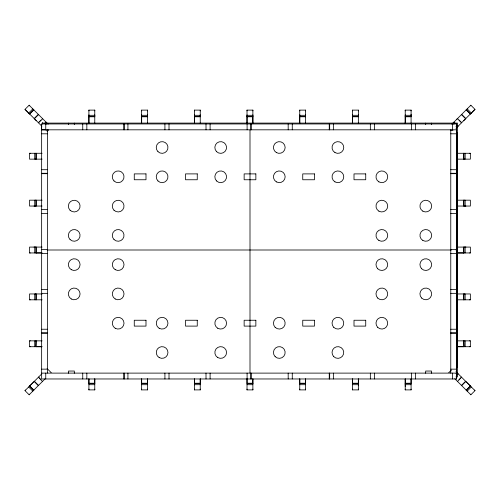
<?xml version="1.0" encoding="UTF-8"?>
<svg xmlns="http://www.w3.org/2000/svg" width="500" height="500" viewBox="0 0 500 500"><rect width="100%" height="100%" fill="white"/><g stroke="black" fill="none" stroke-linecap="round" stroke-linejoin="round"><path stroke-width="0.75" d="M42.094 252.944L29.537 252.944L29.537 247.087L42.094 247.087M30.306 153.281L29.537 153.281L29.537 159.144L42.094 159.144M34.737 252.944L34.737 247.087M34.737 206.044L34.737 200.181M34.737 159.144L34.737 153.281M35.975 252.944L35.975 247.087M35.975 206.044L35.975 200.188M35.975 159.144L35.975 153.281M41.819 252.944L36.2 252.944L36.2 247.087L33.994 247.087M41.644 209.613L47.5 209.613M41.644 169.7L47.5 169.7M41.644 289.381L47.5 289.381M41.644 249.469L47.5 249.469M45.75 123.956L45.75 129.819L41.644 129.819L41.644 123.956L456.631 123.956L456.631 378.969L41.644 378.969L41.644 123.956M41.644 369.15L47.5 369.15M41.644 329.237L47.5 329.237M42.506 124.05L42.506 122.494M88.912 110.881L88.912 110.113L94.769 110.113L94.769 123.4M94.769 378.812L94.769 389.894L88.912 389.894L88.912 378.812M88.912 123.094L88.912 114.875M88.912 383.544L88.912 379.019M94.769 110.881L94.769 110.113M94.769 383.656L94.769 379.019M147.506 378.812L147.506 389.894L141.65 389.894L141.65 378.812M141.65 123.094L141.65 114.875M141.65 110.881L141.65 110.113L147.506 110.113L147.506 123.4M141.65 383.656L141.65 379.019M147.506 110.881L147.506 110.113M147.506 384.588L147.506 379.019M200.244 378.812L200.244 389.894L194.387 389.894L194.387 378.812M194.387 123.094L194.387 114.875M194.381 110.881L194.387 110.113L200.244 110.113L200.244 123.4M194.387 384.844L194.387 379.019M200.244 110.881L200.244 110.113M247.019 123.094L247.019 114.875M247.019 110.881L247.019 110.113L252.875 110.113L252.875 123.4M252.875 378.812L252.875 389.894L247.019 389.894L247.019 378.812M250 130.087L250 373.019M252.875 110.881L252.875 110.113M252.875 383.544L252.875 379.019M305.613 378.812L305.613 389.894L299.75 389.894L299.756 378.812M299.756 123.094L299.756 114.875M299.75 110.881L299.75 110.113L305.613 110.113L305.613 123.4M299.756 383.544L299.756 379.019M305.613 110.881L305.613 110.113M305.613 383.794L305.613 379.019M358.35 378.812L358.35 389.894L352.488 389.894L352.488 378.812M352.488 123.094L352.488 114.875M352.488 110.881L352.488 110.113L358.35 110.113L358.35 123.4M352.488 383.794L352.488 379.019M358.35 110.881L358.35 110.113M358.35 385.775L358.35 379.019M411.087 378.812L411.087 389.894L405.225 389.894L405.225 378.812M405.225 123.094L405.225 114.875M405.225 110.881L405.225 110.113L411.087 110.113L411.087 123.4M405.225 386.519L405.225 379.019M411.087 110.881L411.087 110.113M450.769 209.613L456.631 209.613M450.769 169.7L456.631 169.7M450.769 329.237L456.631 329.237M450.769 289.381L456.631 289.381M450.769 249.469L456.631 249.469M450.769 369.15L456.631 369.15M457.375 357.069L457.375 355.956M457.375 353.256L457.375 351.225M457.375 334.319L457.375 323.35M457.375 310.169L457.375 309.056M457.375 306.35L457.375 304.325M457.375 287.419L457.375 276.45M457.375 263.3L457.375 262.188M457.375 259.481L457.375 257.456M457.375 247.087L457.375 252.944L464.006 252.944M457.375 240.55L457.375 229.581M457.375 216.394L457.375 215.287M457.375 212.581L457.375 210.556M457.375 206.044L457.375 200.188M457.375 193.644L457.375 182.675M457.375 169.494L457.375 168.388M457.375 165.681L457.375 163.656M457.375 159.144L457.375 153.281M457.375 146.744L457.375 135.775M455.962 376.887L457.494 376.906L457.494 123.094L42.506 123.094M464.006 346.712L463.694 340.856L464.119 340.856M463.919 346.712L463.919 340.856M463.919 299.812L463.919 293.956M465.156 346.712L465.156 340.856M465.156 299.812L465.156 293.956M469.588 346.719L470.356 346.719L470.356 340.856L457.062 340.856M469.588 299.812L470.356 299.812L470.356 293.956L457.062 293.956M41.869 126.219L25 109.356L29.144 105.213L48.131 124.2M28.675 113.031L32.819 108.888M29.55 113.9L33.694 109.763M34.181 118.531L38.325 114.388M38.537 114.606L34.4 118.75L36.35 120.7M42.681 118.75L38.363 122.713M38.406 122.756L40.994 120.169M45.006 123.138L46.037 122.106M45.325 123.462L46.363 122.425M46.062 124.2L47.1 123.162M47.1 131.45L48.65 129.894M45.194 378.744L29.144 394.787L25 390.644L25.544 390.1M29.312 386.331L34.181 381.469L38.325 385.613M42.462 381.469L38.537 377.106M25 390.644L41.869 373.781M29.144 394.787L29.688 394.244M33.212 390.725L33.856 390.081L29.712 385.938M457.494 118.569L461.637 122.713M466.544 109.525L466.144 109.919L470.288 114.062L475 109.356L470.856 105.213L451.869 124.2M453.963 122.106L454.994 123.138M456.712 119.356L457.537 118.531M470.312 105.756L470.856 105.213M463.65 120.7L465.6 118.75L461.463 114.606M456.012 128.344L457.044 127.306L456.012 126.269M457.312 127.037L475 109.356M448.756 372.694L451.35 370.106M456.012 373.731L457.044 372.694L456.012 371.656M457.1 374.819L458.131 373.781M459.006 379.831L461.594 377.244M457.537 381.469L461.463 377.106M461.463 385.394L465.6 381.25M461.675 385.613L465.819 381.469L470.688 386.331M470.288 385.938L466.144 390.081L466.788 390.725M466.306 390.238L470.45 386.1M467.181 391.112L471.325 386.969M454.806 378.744L470.856 394.787L475 390.644L474.456 390.1M82.731 123.956L82.762 129.819M123.819 123.956L123.85 129.819M164.906 123.956L164.938 129.819M205.994 123.956L206.025 129.819M247.081 123.956L247.113 129.819M288.169 123.956L288.2 129.819M329.256 123.956L329.256 129.819M370.344 123.956L370.344 129.819M411.431 123.956L411.431 129.819M452.519 123.956L452.519 129.819M82.731 373.113L82.762 378.969M123.819 373.113L123.85 378.969M164.906 373.113L164.938 378.969M205.994 373.113L206.025 378.969M247.081 373.113L247.113 378.969M288.169 373.113L288.2 378.969M329.256 373.113L329.256 378.969M370.344 373.113L370.344 378.969M411.431 373.113L411.431 378.969M452.519 378.969L452.519 373.113M88.912 115.312L94.769 115.312M141.65 115.312L147.506 115.312M194.387 115.312L200.244 115.312M247.019 115.312L252.875 115.312M299.756 115.312L305.613 115.312M352.488 115.312L358.35 115.312M405.225 115.312L411.087 115.312M88.912 116.55L94.769 116.544M141.65 116.55L147.506 116.544M194.387 116.55L200.244 116.544M247.019 116.55L252.875 116.544M299.756 116.55L305.613 116.544M352.488 116.55L358.35 116.544M405.225 116.55L411.087 116.544M88.912 116.775L94.769 116.775L94.769 114.875M141.65 116.775L147.506 116.775L147.506 114.875M194.387 116.775L200.244 116.775L200.244 114.875M247.019 116.775L252.875 116.775L252.875 123.094M299.756 116.775L305.613 116.775L305.613 114.875M352.494 116.775L358.35 116.775L358.35 114.875M405.225 116.775L411.087 116.775L411.087 114.231M41.644 129.819L456.631 129.819M46.037 130.213L47.5 130.213M450.769 130.213L452.969 130.213M41.644 133.806L47.5 133.806M450.769 133.806L456.631 133.806M469.588 153.281L470.356 153.281L470.356 159.144L457.062 159.144M29.537 153.281L42.094 153.281M457.062 153.281L470.356 153.281M35.775 153.281L36.2 153.281L36.2 159.144L35.294 159.144M464.119 153.281L463.694 153.281L463.694 159.144L464.6 159.144M41.644 173.287L47.5 173.287M450.769 173.287L456.631 173.287M41.644 173.688L47.5 173.688M450.769 173.688L456.631 173.688M42.094 200.181L29.537 200.181L29.537 206.044L42.094 206.044M457.062 200.188L470.356 200.181L470.356 206.044L457.062 206.044M35.294 200.188L36.2 200.188L36.2 206.044L33.994 206.044M464.6 200.188L463.694 200.188L463.694 206.044L465.9 206.044M41.644 213.575L47.5 213.575M450.769 213.575L456.631 213.575M457.062 247.087L470.356 247.087L470.356 252.944L457.062 252.944M465.9 247.087L463.694 247.087L463.694 252.944M47.144 250L451.306 250M455.95 250L457.494 250M29.537 252.944L30.306 252.944M469.588 252.944L470.356 252.944M41.644 253.456L47.5 253.456M450.769 253.456L456.631 253.456M41.644 293.344L47.5 293.344M450.769 293.344L456.631 293.344M35.294 293.956L36.2 293.956L36.2 299.812L35.775 299.812M464.6 293.956L463.694 293.956L463.694 299.812L464.119 299.812M42.094 293.956L29.537 293.956L29.537 299.812L30.306 299.812M29.537 299.812L42.094 299.812M457.062 299.812L470.356 299.812M41.644 332.825L47.5 332.825M450.769 332.825L456.631 332.825M41.644 333.225L47.5 333.225M450.769 333.225L456.631 333.225M35.775 340.856L36.2 340.856L35.888 346.712M30.306 346.719L29.537 346.719L29.537 340.856L42.094 340.856M29.537 340.856L30.306 340.856M469.588 340.856L470.356 340.856M29.537 346.719L42.094 346.712M457.062 346.712L470.356 346.719M36.2 346.712L41.819 346.712M457.375 346.712L463.694 346.712M41.644 373.113L456.631 373.113M88.912 383.231L94.769 383.231M141.65 383.231L147.506 383.231M194.387 383.231L200.244 383.231L200.244 379.019M252.875 383.231L247.019 383.231L247.019 379.019M299.756 383.231L305.613 383.231M352.494 383.231L358.35 383.231M405.225 383.231L411.087 383.231L411.087 379.019M88.912 383.456L94.769 383.456M141.65 383.456L147.506 383.456M194.387 383.456L200.244 383.456M247.019 383.456L252.875 383.456M299.756 383.456L305.613 383.456M352.488 383.456L358.35 383.456M405.225 383.456L411.087 383.456M88.912 384.694L94.769 384.694M141.65 384.694L147.506 384.694M194.387 384.694L200.244 384.694M247.019 384.694L252.875 384.694M299.756 384.694L305.613 384.694M352.488 384.694L358.35 384.694M405.225 384.694L411.087 384.694M35.888 252.944L36.2 252.944M467.181 108.888L471.325 113.031M466.306 109.763L470.45 113.9M461.675 114.388L465.819 118.531M459.006 120.169L461.594 122.756M457.1 125.181L458.131 126.219M453.638 122.425L454.675 123.462M452.9 123.162L453.938 124.2M457.312 372.962L475 390.644M470.312 394.244L470.856 394.787M33.456 109.525L33.856 109.919L29.712 114.062L25 109.356M29.144 105.213L29.688 105.756M47.1 368.55L51.244 372.694M38.406 377.244L40.994 379.831M34.4 381.25L38.537 385.394M29.55 386.1L33.694 390.238M28.675 386.969L32.819 391.112M252.875 114.875L252.875 116.775M465.156 153.281L465.156 159.144M465.156 200.181L465.156 206.044M465.156 247.087L465.156 252.944M463.919 153.281L463.919 159.144M463.919 200.188L463.919 206.044M463.919 247.087L463.919 252.944M457.375 132.838L457.375 179.581M457.375 179.737L457.375 226.481M457.375 226.637L457.375 273.381M457.375 273.506L457.375 320.25M457.375 320.406L457.375 367.15M456.631 123.956L456.631 378.969M450.769 129.819L450.769 373.113M431.525 123.094L431.525 124.556M431.525 373.25L431.525 371.037L425.662 371.056L425.662 373.25M425.662 123.094L425.662 124.556M415.544 123.956L415.544 129.819M415.544 373.113L415.544 378.969M411.087 389.125L411.087 389.894M405.225 110.113L405.225 123.4M405.225 389.125L405.225 389.894M374.45 123.956L374.45 129.819M374.45 373.113L374.45 378.969M358.35 389.125L358.35 389.894M352.488 110.113L352.488 123.4M352.488 389.125L352.488 389.894M333.363 123.956L333.363 129.819M333.363 373.113L333.363 378.969M329.669 123.956L329.669 129.819M329.669 373.113L329.669 378.969M305.613 389.125L305.613 389.894M299.75 110.113L299.756 123.4M299.75 389.125L299.75 389.894M292.275 123.956L292.275 129.819M292.275 373.113L292.275 378.969M252.875 389.125L252.875 389.894M251.188 123.956L251.188 129.819M251.188 373.113L251.188 378.969M250.781 123.956L250.781 129.819M250.781 373.113L250.781 378.969M247.019 110.113L247.019 123.4M247.019 389.125L247.019 389.894M210.1 123.956L210.1 129.819M210.1 373.113L210.1 378.969M200.244 389.125L200.244 389.894M194.387 110.113L194.387 123.4M194.381 389.125L194.387 389.894M169.013 123.956L169.013 129.819M169.013 373.113L169.013 378.969M147.506 389.125L147.506 389.894M141.65 110.113L141.65 123.4M141.65 389.125L141.65 389.894M127.925 123.956L127.925 129.819M127.925 373.113L127.925 378.969M124.225 123.956L124.225 129.819M124.225 373.113L124.225 378.969M94.769 389.125L94.769 389.894M88.912 110.113L88.912 123.4M88.912 389.125L88.912 389.894M86.838 123.956L86.838 129.819M86.838 373.113L86.838 378.969M74.325 123.094L74.325 124.556M74.325 373.25L74.325 371.037L68.463 371.056L68.463 373.25M68.463 123.094L68.463 124.556M47.5 129.819L47.5 373.113M45.75 373.113L45.75 378.969M35.975 293.956L35.975 299.812M35.975 340.856L35.975 346.712M34.737 293.956L34.737 299.812M34.737 340.856L34.737 346.712M145.994 173.894L134.269 173.894L134.269 179.75L145.994 179.75L145.994 173.894M197.262 173.894L185.544 173.894L185.544 179.756L197.262 179.756L197.262 173.894M255.856 173.894L244.144 173.894L244.144 179.756L255.856 179.756L255.856 173.894M314.456 173.894L302.738 173.894L302.738 179.756L314.456 179.756L314.456 173.894M365.731 173.894L354.006 173.894L354.006 179.75L365.731 179.75L365.731 173.894M145.994 320.25L134.269 320.25L134.269 326.106L145.994 326.106L145.994 320.25M197.262 320.25L185.544 320.25L185.544 326.106L197.262 326.106L197.262 320.25M255.856 320.25L244.144 320.25L244.144 326.106L255.856 326.106L255.856 320.25M314.456 320.25L302.738 320.25L302.738 326.106L314.456 326.106L314.456 320.25M365.731 320.25L354.006 320.25L354.006 326.106L365.731 326.106L365.731 320.25M70.069 210.238A5.863 5.863 0 0 0 79.869 207.613A5.863 5.863 0 0 0 72.694 200.438A5.863 5.863 0 0 0 70.069 210.238M216.556 180.944A5.863 5.863 0 0 0 226.363 178.312A5.863 5.863 0 0 0 219.188 171.137A5.863 5.863 0 0 0 216.556 180.944M216.556 151.644A5.863 5.863 0 0 0 226.363 149.019A5.863 5.863 0 0 0 219.188 141.838A5.863 5.863 0 0 0 216.556 151.644M157.963 180.944A5.863 5.863 0 0 0 167.763 178.312A5.863 5.863 0 0 0 160.588 171.137A5.863 5.863 0 0 0 157.963 180.944M70.069 239.537A5.863 5.863 0 0 0 79.869 236.912A5.863 5.863 0 0 0 72.694 229.737A5.863 5.863 0 0 0 70.069 239.537M114.012 239.537A5.863 5.863 0 0 0 123.819 236.912A5.863 5.863 0 0 0 116.644 229.737A5.863 5.863 0 0 0 114.012 239.537M114.012 180.944A5.863 5.863 0 0 0 123.819 178.312A5.863 5.863 0 0 0 116.644 171.137A5.863 5.863 0 0 0 114.012 180.944M114.012 210.238A5.863 5.863 0 0 0 123.819 207.613A5.863 5.863 0 0 0 116.644 200.438A5.863 5.863 0 0 0 114.012 210.238M157.963 151.644A5.863 5.863 0 0 0 167.763 149.019A5.863 5.863 0 0 0 160.588 141.838A5.863 5.863 0 0 0 157.963 151.644M71.281 298.981A5.863 5.863 0 0 0 80.069 293.906A5.863 5.863 0 0 0 71.281 288.831A5.863 5.863 0 0 0 71.281 298.981M217.775 328.275A5.863 5.863 0 0 0 226.562 323.2A5.863 5.863 0 0 0 217.775 318.125A5.863 5.863 0 0 0 217.775 328.275M217.775 357.575A5.863 5.863 0 0 0 226.562 352.5A5.863 5.863 0 0 0 217.775 347.425A5.863 5.863 0 0 0 217.775 357.575M159.175 328.275A5.863 5.863 0 0 0 167.963 323.2A5.863 5.863 0 0 0 159.175 318.125A5.863 5.863 0 0 0 159.175 328.275M71.281 269.681A5.863 5.863 0 0 0 80.069 264.606A5.863 5.863 0 0 0 71.281 259.531A5.863 5.863 0 0 0 71.281 269.681M115.231 269.681A5.863 5.863 0 0 0 124.019 264.606A5.863 5.863 0 0 0 115.231 259.531A5.863 5.863 0 0 0 115.231 269.681M115.231 328.275A5.863 5.863 0 0 0 124.019 323.2A5.863 5.863 0 0 0 115.231 318.125A5.863 5.863 0 0 0 115.231 328.275M115.231 298.981A5.863 5.863 0 0 0 124.019 293.906A5.863 5.863 0 0 0 115.231 288.831A5.863 5.863 0 0 0 115.231 298.981M159.175 357.575A5.863 5.863 0 0 0 167.963 352.5A5.863 5.863 0 0 0 159.175 347.425A5.863 5.863 0 0 0 159.175 357.575M421.644 298.05A5.863 5.863 0 0 0 431.45 295.419A5.863 5.863 0 0 0 424.275 288.244A5.863 5.863 0 0 0 421.644 298.05M275.156 327.344A5.863 5.863 0 0 0 284.956 324.719A5.863 5.863 0 0 0 277.781 317.544A5.863 5.863 0 0 0 275.156 327.344M275.156 356.644A5.863 5.863 0 0 0 284.956 354.019A5.863 5.863 0 0 0 277.781 346.838A5.863 5.863 0 0 0 275.156 356.644M333.75 327.344A5.863 5.863 0 0 0 343.556 324.719A5.863 5.863 0 0 0 336.375 317.544A5.863 5.863 0 0 0 333.75 327.344M421.644 268.75A5.863 5.863 0 0 0 431.45 266.125A5.863 5.863 0 0 0 424.275 258.944A5.863 5.863 0 0 0 421.644 268.75M377.7 268.75A5.863 5.863 0 0 0 387.5 266.125A5.863 5.863 0 0 0 380.325 258.944A5.863 5.863 0 0 0 377.7 268.75M377.7 327.344A5.863 5.863 0 0 0 387.5 324.719A5.863 5.863 0 0 0 380.325 317.544A5.863 5.863 0 0 0 377.7 327.344M377.7 298.05A5.863 5.863 0 0 0 387.5 295.419A5.863 5.863 0 0 0 380.325 288.244A5.863 5.863 0 0 0 377.7 298.05M333.75 356.644A5.863 5.863 0 0 0 343.556 354.019A5.863 5.863 0 0 0 336.375 346.838A5.863 5.863 0 0 0 333.75 356.644M422.863 211.169A5.863 5.863 0 0 0 431.65 206.094A5.863 5.863 0 0 0 422.863 201.019A5.863 5.863 0 0 0 422.863 211.169M276.369 181.875A5.863 5.863 0 0 0 285.156 176.8A5.863 5.863 0 0 0 276.369 171.725A5.863 5.863 0 0 0 276.369 181.875M276.369 152.575A5.863 5.863 0 0 0 285.156 147.5A5.863 5.863 0 0 0 276.369 142.425A5.863 5.863 0 0 0 276.369 152.575M334.963 181.875A5.863 5.863 0 0 0 343.756 176.8A5.863 5.863 0 0 0 334.963 171.725A5.863 5.863 0 0 0 334.963 181.875M422.863 240.469A5.863 5.863 0 0 0 431.65 235.394A5.863 5.863 0 0 0 422.863 230.319A5.863 5.863 0 0 0 422.863 240.469M378.913 240.469A5.863 5.863 0 0 0 387.7 235.394A5.863 5.863 0 0 0 378.913 230.319A5.863 5.863 0 0 0 378.913 240.469M378.913 181.875A5.863 5.863 0 0 0 387.7 176.8A5.863 5.863 0 0 0 378.913 171.725A5.863 5.863 0 0 0 378.913 181.875M378.913 211.169A5.863 5.863 0 0 0 387.7 206.094A5.863 5.863 0 0 0 378.913 201.019A5.863 5.863 0 0 0 378.913 211.169M334.963 152.575A5.863 5.863 0 0 0 343.756 147.5A5.863 5.863 0 0 0 334.963 142.425A5.863 5.863 0 0 0 334.963 152.575"/></g></svg>
